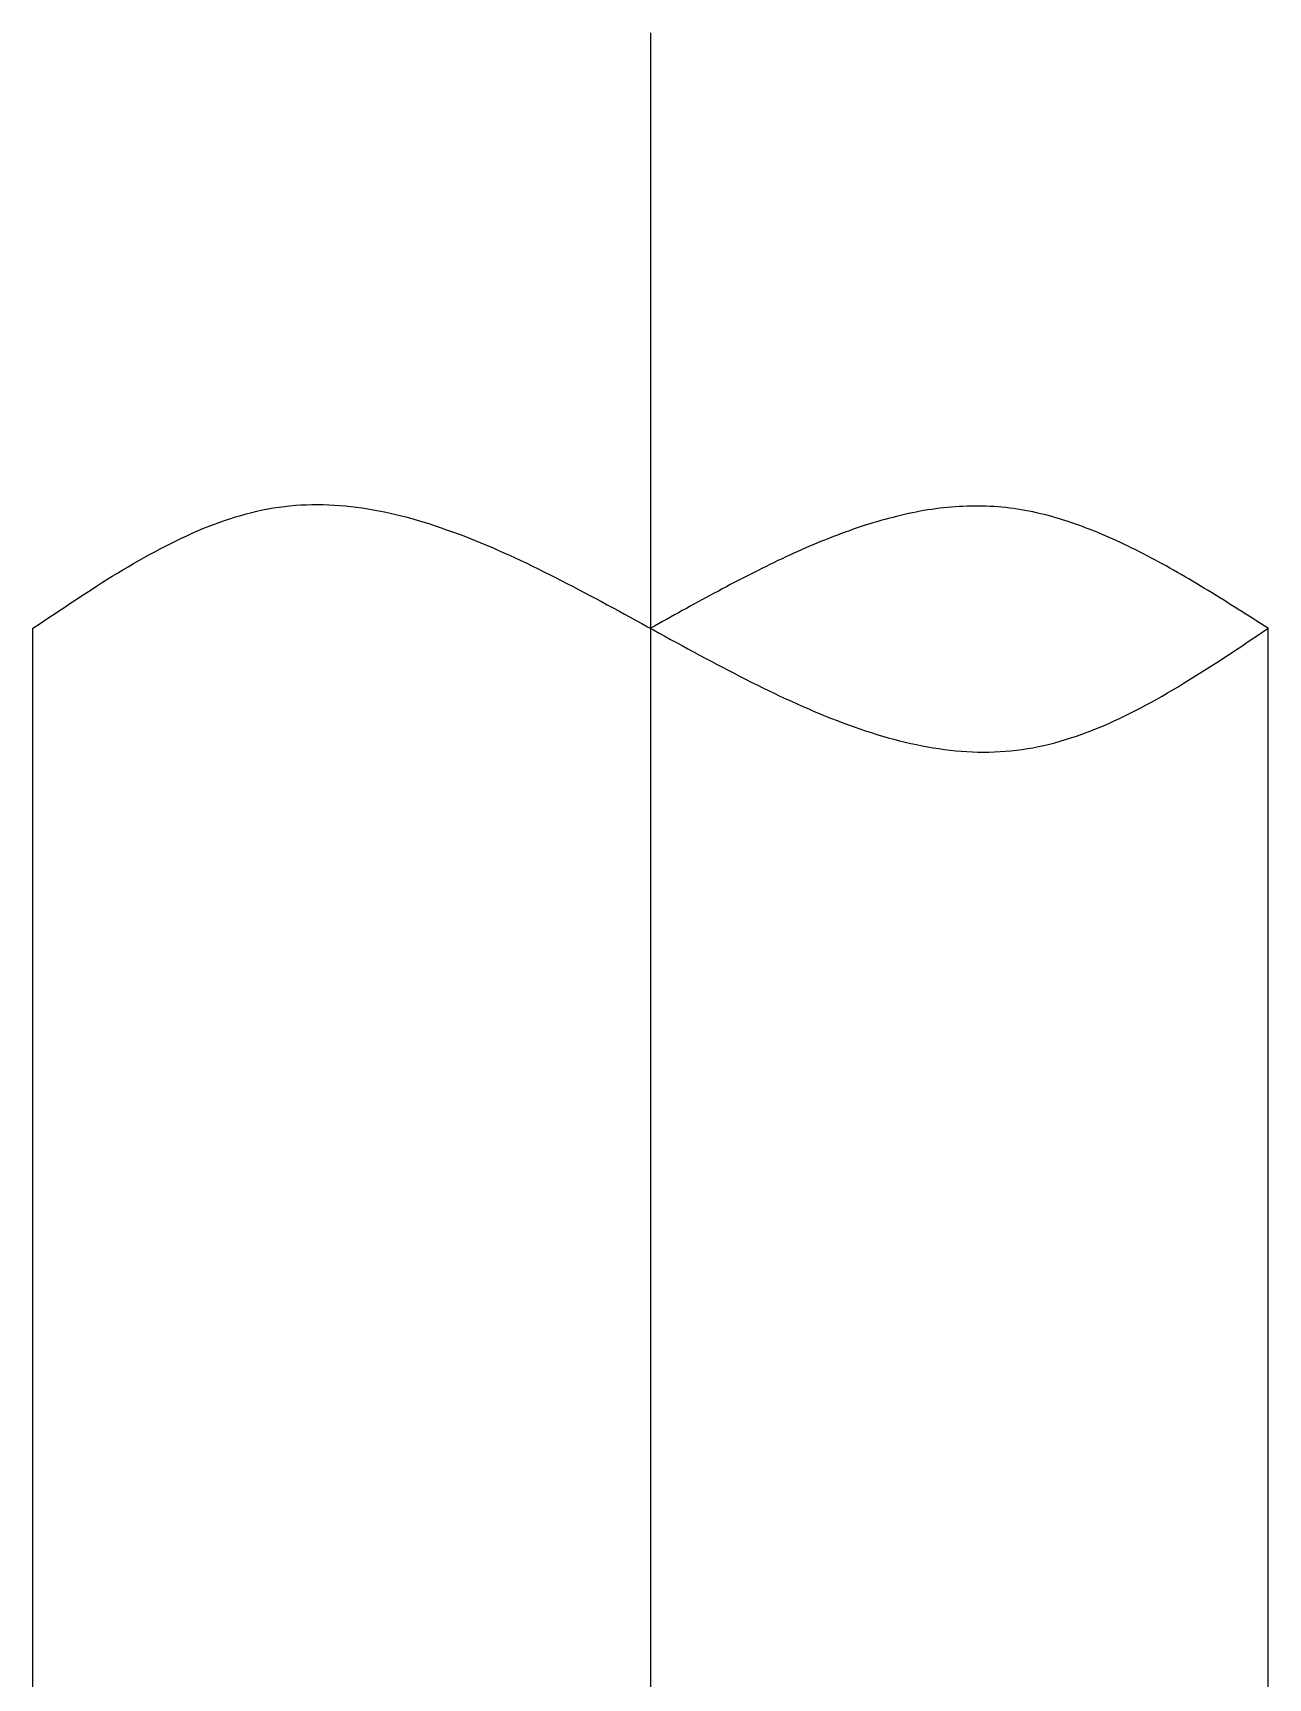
# Model space of a CAD drawing. Extents: x -147 to 169, y -93 to 97.
# Drawn here: x -127.49 to -122.39, y 27.16 to 33.96 of the extents above; entities that cross this region are included whole.
import ezdxf

# ---------------------------------------------------------------- set-up
doc = ezdxf.new("R2010")
doc.units = 0
doc.linetypes.add('DASH_CENTER', pattern=[14, 11, -1, 1, -1])
doc.layers.get('0').update_dxf_attribs({"linetype": 'CONTINUOUS'})

msp = doc.modelspace()

# ---------------------------------------------------------------- linework, layer by layer
at = {"color": 1, "linetype": 'DASH_CENTER'}
msp.add_line((-124.9363, 33.9586), (-124.9363, -2.4001), dxfattribs=at)
at = {"color": 7, "linetype": 'CONTINUOUS'}
for p, q in [((-127.4863, 19.8842), (-127.4863, 31.4999)), ((-122.3863, 19.8842), (-122.3863, 31.4999))]:
    msp.add_line(p, q, dxfattribs=at)
at = {"color": 2}
for points in [[(-127.486, 31.4999, 0), (-127.465, 31.5146, 0), (-127.443, 31.5293, 0), (-127.421, 31.544, 0), (-127.399, 31.5586, 0), (-127.377, 31.5732, 0), (-127.355, 31.5878, 0), (-127.334, 31.6023, 0), (-127.312, 31.6167, 0), (-127.29, 31.631, 0), (-127.268, 31.6452, 0), (-127.246, 31.6593, 0), (-127.224, 31.6733, 0), (-127.203, 31.6872, 0), (-127.181, 31.7009, 0), (-127.159, 31.7145, 0), (-127.137, 31.7279, 0), (-127.115, 31.7411, 0), (-127.093, 31.7542, 0), (-127.071, 31.767, 0), (-127.049, 31.7797, 0), (-127.027, 31.7921, 0), (-127.005, 31.8043, 0), (-126.983, 31.8163, 0), (-126.961, 31.828, 0), (-126.939, 31.8394, 0), (-126.917, 31.8506, 0), (-126.895, 31.8615, 0), (-126.873, 31.8721, 0), (-126.851, 31.8824, 0), (-126.829, 31.8924, 0), (-126.806, 31.902, 0), (-126.784, 31.9114, 0), (-126.762, 31.9203, 0), (-126.74, 31.9289, 0), (-126.717, 31.9372, 0), (-126.695, 31.9451, 0), (-126.673, 31.9525, 0), (-126.65, 31.9596, 0), (-126.628, 31.9663, 0), (-126.606, 31.9725, 0), (-126.583, 31.9783, 0), (-126.561, 31.9836, 0), (-126.538, 31.9885, 0), (-126.516, 31.993, 0), (-126.493, 31.9969, 0), (-126.47, 32.0004, 0), (-126.448, 32.0033, 0), (-126.425, 32.0058, 0), (-126.402, 32.0078, 0), (-126.38, 32.0093, 0), (-126.357, 32.0104, 0), (-126.334, 32.011, 0), (-126.311, 32.0111, 0), (-126.288, 32.0108, 0), (-126.265, 32.0101, 0), (-126.242, 32.0089, 0), (-126.219, 32.0073, 0), (-126.196, 32.0053, 0), (-126.173, 32.0029, 0), (-126.15, 32.0001, 0), (-126.127, 31.9969, 0), (-126.104, 31.9934, 0), (-126.081, 31.9894, 0), (-126.058, 31.9851, 0), (-126.034, 31.9804, 0), (-126.011, 31.9754, 0), (-125.988, 31.97, 0), (-125.965, 31.9643, 0), (-125.941, 31.9582, 0), (-125.918, 31.9518, 0), (-125.895, 31.9451, 0), (-125.871, 31.9381, 0), (-125.848, 31.9308, 0), (-125.825, 31.9233, 0), (-125.801, 31.9154, 0), (-125.778, 31.9072, 0), (-125.754, 31.8988, 0), (-125.731, 31.8901, 0), (-125.707, 31.8812, 0), (-125.684, 31.872, 0), (-125.66, 31.8626, 0), (-125.637, 31.8529, 0), (-125.613, 31.8431, 0), (-125.589, 31.833, 0), (-125.566, 31.8227, 0), (-125.542, 31.8122, 0), (-125.518, 31.8015, 0), (-125.495, 31.7906, 0), (-125.471, 31.7795, 0), (-125.447, 31.7683, 0), (-125.424, 31.7569, 0), (-125.4, 31.7454, 0), (-125.376, 31.7337, 0), (-125.353, 31.7218, 0), (-125.329, 31.7099, 0), (-125.305, 31.6978, 0), (-125.281, 31.6855, 0), (-125.258, 31.6732, 0), (-125.234, 31.6608, 0), (-125.21, 31.6483, 0), (-125.186, 31.6357, 0), (-125.162, 31.623, 0), (-125.139, 31.6102, 0), (-125.115, 31.5974, 0), (-125.091, 31.5845, 0), (-125.067, 31.5716, 0), (-125.043, 31.5586, 0), (-125.02, 31.5456, 0), (-124.996, 31.5326, 0), (-124.972, 31.5195, 0), (-124.948, 31.5064, 0), (-124.924, 31.4934, 0), (-124.901, 31.4803, 0), (-124.877, 31.4672, 0), (-124.853, 31.4542, 0), (-124.829, 31.4412, 0), (-124.805, 31.4282, 0), (-124.782, 31.4153, 0), (-124.758, 31.4024, 0), (-124.734, 31.3896, 0), (-124.71, 31.3768, 0), (-124.686, 31.3641, 0), (-124.663, 31.3515, 0), (-124.639, 31.339, 0), (-124.615, 31.3266, 0), (-124.591, 31.3143, 0), (-124.568, 31.302, 0), (-124.544, 31.2899, 0), (-124.52, 31.278, 0), (-124.496, 31.2661, 0), (-124.473, 31.2544, 0), (-124.449, 31.2429, 0), (-124.425, 31.2315, 0), (-124.402, 31.2203, 0), (-124.378, 31.2092, 0), (-124.354, 31.1983, 0), (-124.331, 31.1876, 0), (-124.307, 31.1771, 0), (-124.283, 31.1668, 0), (-124.26, 31.1567, 0), (-124.236, 31.1469, 0), (-124.213, 31.1372, 0), (-124.189, 31.1278, 0), (-124.165, 31.1186, 0), (-124.142, 31.1097, 0), (-124.118, 31.101, 0), (-124.095, 31.0926, 0), (-124.072, 31.0844, 0), (-124.048, 31.0765, 0), (-124.025, 31.069, 0), (-124.001, 31.0617, 0), (-123.978, 31.0547, 0), (-123.955, 31.048, 0), (-123.931, 31.0416, 0), (-123.908, 31.0355, 0), (-123.885, 31.0298, 0), (-123.861, 31.0244, 0), (-123.838, 31.0194, 0), (-123.815, 31.0147, 0), (-123.792, 31.0104, 0), (-123.769, 31.0064, 0), (-123.745, 31.0029, 0), (-123.722, 30.9997, 0), (-123.699, 30.9969, 0), (-123.676, 30.9945, 0), (-123.653, 30.9925, 0), (-123.63, 30.9909, 0), (-123.607, 30.9897, 0), (-123.584, 30.989, 0), (-123.561, 30.9887, 0), (-123.539, 30.9888, 0), (-123.516, 30.9894, 0), (-123.493, 30.9905, 0), (-123.47, 30.992, 0), (-123.448, 30.994, 0), (-123.425, 30.9965, 0), (-123.402, 30.9994, 0), (-123.38, 31.0029, 0), (-123.357, 31.0068, 0), (-123.334, 31.0113, 0), (-123.312, 31.0162, 0), (-123.289, 31.0215, 0), (-123.267, 31.0273, 0), (-123.245, 31.0335, 0), (-123.222, 31.0402, 0), (-123.2, 31.0473, 0), (-123.177, 31.0547, 0), (-123.155, 31.0626, 0), (-123.133, 31.0709, 0), (-123.111, 31.0795, 0), (-123.088, 31.0884, 0), (-123.066, 31.0978, 0), (-123.044, 31.1074, 0), (-123.022, 31.1174, 0), (-123, 31.1277, 0), (-122.978, 31.1383, 0), (-122.956, 31.1492, 0), (-122.934, 31.1604, 0), (-122.911, 31.1718, 0), (-122.889, 31.1835, 0), (-122.867, 31.1955, 0), (-122.845, 31.2077, 0), (-122.824, 31.2201, 0), (-122.802, 31.2328, 0), (-122.78, 31.2456, 0), (-122.758, 31.2587, 0), (-122.736, 31.2719, 0), (-122.714, 31.2853, 0), (-122.692, 31.2989, 0), (-122.67, 31.3126, 0), (-122.648, 31.3265, 0), (-122.626, 31.3405, 0), (-122.605, 31.3546, 0), (-122.583, 31.3688, 0), (-122.561, 31.3831, 0), (-122.539, 31.3975, 0), (-122.517, 31.412, 0), (-122.495, 31.4266, 0), (-122.474, 31.4412, 0), (-122.452, 31.4558, 0), (-122.43, 31.4705, 0), (-122.408, 31.4852, 0), (-122.386, 31.4999, 0)], [(-122.386, 31.4999, 0), (-122.402, 31.5098, 0), (-122.417, 31.5198, 0), (-122.433, 31.5297, 0), (-122.449, 31.5397, 0), (-122.464, 31.5496, 0), (-122.48, 31.5595, 0), (-122.495, 31.5693, 0), (-122.511, 31.5792, 0), (-122.526, 31.589, 0), (-122.542, 31.5988, 0), (-122.558, 31.6086, 0), (-122.573, 31.6183, 0), (-122.589, 31.628, 0), (-122.604, 31.6376, 0), (-122.62, 31.6472, 0), (-122.636, 31.6567, 0), (-122.651, 31.6662, 0), (-122.667, 31.6756, 0), (-122.682, 31.685, 0), (-122.698, 31.6943, 0), (-122.713, 31.7035, 0), (-122.729, 31.7126, 0), (-122.745, 31.7217, 0), (-122.76, 31.7307, 0), (-122.776, 31.7396, 0), (-122.792, 31.7485, 0), (-122.807, 31.7572, 0), (-122.823, 31.7659, 0), (-122.838, 31.7744, 0), (-122.854, 31.7829, 0), (-122.87, 31.7912, 0), (-122.885, 31.7995, 0), (-122.901, 31.8076, 0), (-122.917, 31.8156, 0), (-122.932, 31.8235, 0), (-122.948, 31.8313, 0), (-122.964, 31.8389, 0), (-122.979, 31.8465, 0), (-122.995, 31.8539, 0), (-123.011, 31.8611, 0), (-123.026, 31.8683, 0), (-123.042, 31.8753, 0), (-123.058, 31.8821, 0), (-123.074, 31.8888, 0), (-123.089, 31.8954, 0), (-123.105, 31.9017, 0), (-123.121, 31.908, 0), (-123.137, 31.914, 0), (-123.152, 31.92, 0), (-123.168, 31.9257, 0), (-123.184, 31.9313, 0), (-123.2, 31.9366, 0), (-123.215, 31.9419, 0), (-123.231, 31.9469, 0), (-123.247, 31.9517, 0), (-123.263, 31.9564, 0), (-123.279, 31.9609, 0), (-123.294, 31.9651, 0), (-123.31, 31.9692, 0), (-123.326, 31.9731, 0), (-123.342, 31.9767, 0), (-123.358, 31.9802, 0), (-123.374, 31.9834, 0), (-123.39, 31.9864, 0), (-123.406, 31.9892, 0), (-123.422, 31.9918, 0), (-123.437, 31.9941, 0), (-123.453, 31.9963, 0), (-123.469, 31.9982, 0), (-123.485, 31.9998, 0), (-123.501, 32.0012, 0), (-123.517, 32.0024, 0), (-123.533, 32.0033, 0), (-123.549, 32.004, 0), (-123.565, 32.0045, 0), (-123.581, 32.0047, 0), (-123.597, 32.0048, 0), (-123.613, 32.0046, 0), (-123.629, 32.0041, 0), (-123.646, 32.0035, 0), (-123.662, 32.0027, 0), (-123.678, 32.0016, 0), (-123.694, 32.0003, 0), (-123.71, 31.9988, 0), (-123.726, 31.9972, 0), (-123.742, 31.9953, 0), (-123.758, 31.9932, 0), (-123.774, 31.9909, 0), (-123.791, 31.9885, 0), (-123.807, 31.9858, 0), (-123.823, 31.983, 0), (-123.839, 31.98, 0), (-123.855, 31.9768, 0), (-123.871, 31.9734, 0), (-123.888, 31.9698, 0), (-123.904, 31.9661, 0), (-123.92, 31.9622, 0), (-123.936, 31.9581, 0), (-123.953, 31.9539, 0), (-123.969, 31.9495, 0), (-123.985, 31.9449, 0), (-124.001, 31.9402, 0), (-124.018, 31.9353, 0), (-124.034, 31.9303, 0), (-124.05, 31.9251, 0), (-124.066, 31.9198, 0), (-124.083, 31.9144, 0), (-124.099, 31.9088, 0), (-124.115, 31.903, 0), (-124.132, 31.8971, 0), (-124.148, 31.8911, 0), (-124.164, 31.885, 0), (-124.181, 31.8787, 0), (-124.197, 31.8724, 0), (-124.213, 31.8658, 0), (-124.23, 31.8592, 0), (-124.246, 31.8525, 0), (-124.262, 31.8456, 0), (-124.279, 31.8386, 0), (-124.295, 31.8316, 0), (-124.312, 31.8244, 0), (-124.328, 31.8171, 0), (-124.344, 31.8097, 0), (-124.361, 31.8022, 0), (-124.377, 31.7946, 0), (-124.393, 31.787, 0), (-124.41, 31.7792, 0), (-124.426, 31.7714, 0), (-124.443, 31.7634, 0), (-124.459, 31.7554, 0), (-124.476, 31.7473, 0), (-124.492, 31.7392, 0), (-124.508, 31.7309, 0), (-124.525, 31.7226, 0), (-124.541, 31.7142, 0), (-124.558, 31.7058, 0), (-124.574, 31.6973, 0), (-124.591, 31.6887, 0), (-124.607, 31.6801, 0), (-124.623, 31.6714, 0), (-124.64, 31.6627, 0), (-124.656, 31.6539, 0), (-124.673, 31.6451, 0), (-124.689, 31.6362, 0), (-124.706, 31.6273, 0), (-124.722, 31.6184, 0), (-124.739, 31.6094, 0), (-124.755, 31.6004, 0), (-124.772, 31.5914, 0), (-124.788, 31.5823, 0), (-124.805, 31.5732, 0), (-124.821, 31.5641, 0), (-124.837, 31.5549, 0), (-124.854, 31.5458, 0), (-124.87, 31.5366, 0), (-124.887, 31.5275, 0), (-124.903, 31.5183, 0), (-124.92, 31.5091, 0), (-124.936, 31.4999, 0)]]:
    msp.add_polyline3d(points, dxfattribs=at)

doc.saveas('drawing.dxf')
